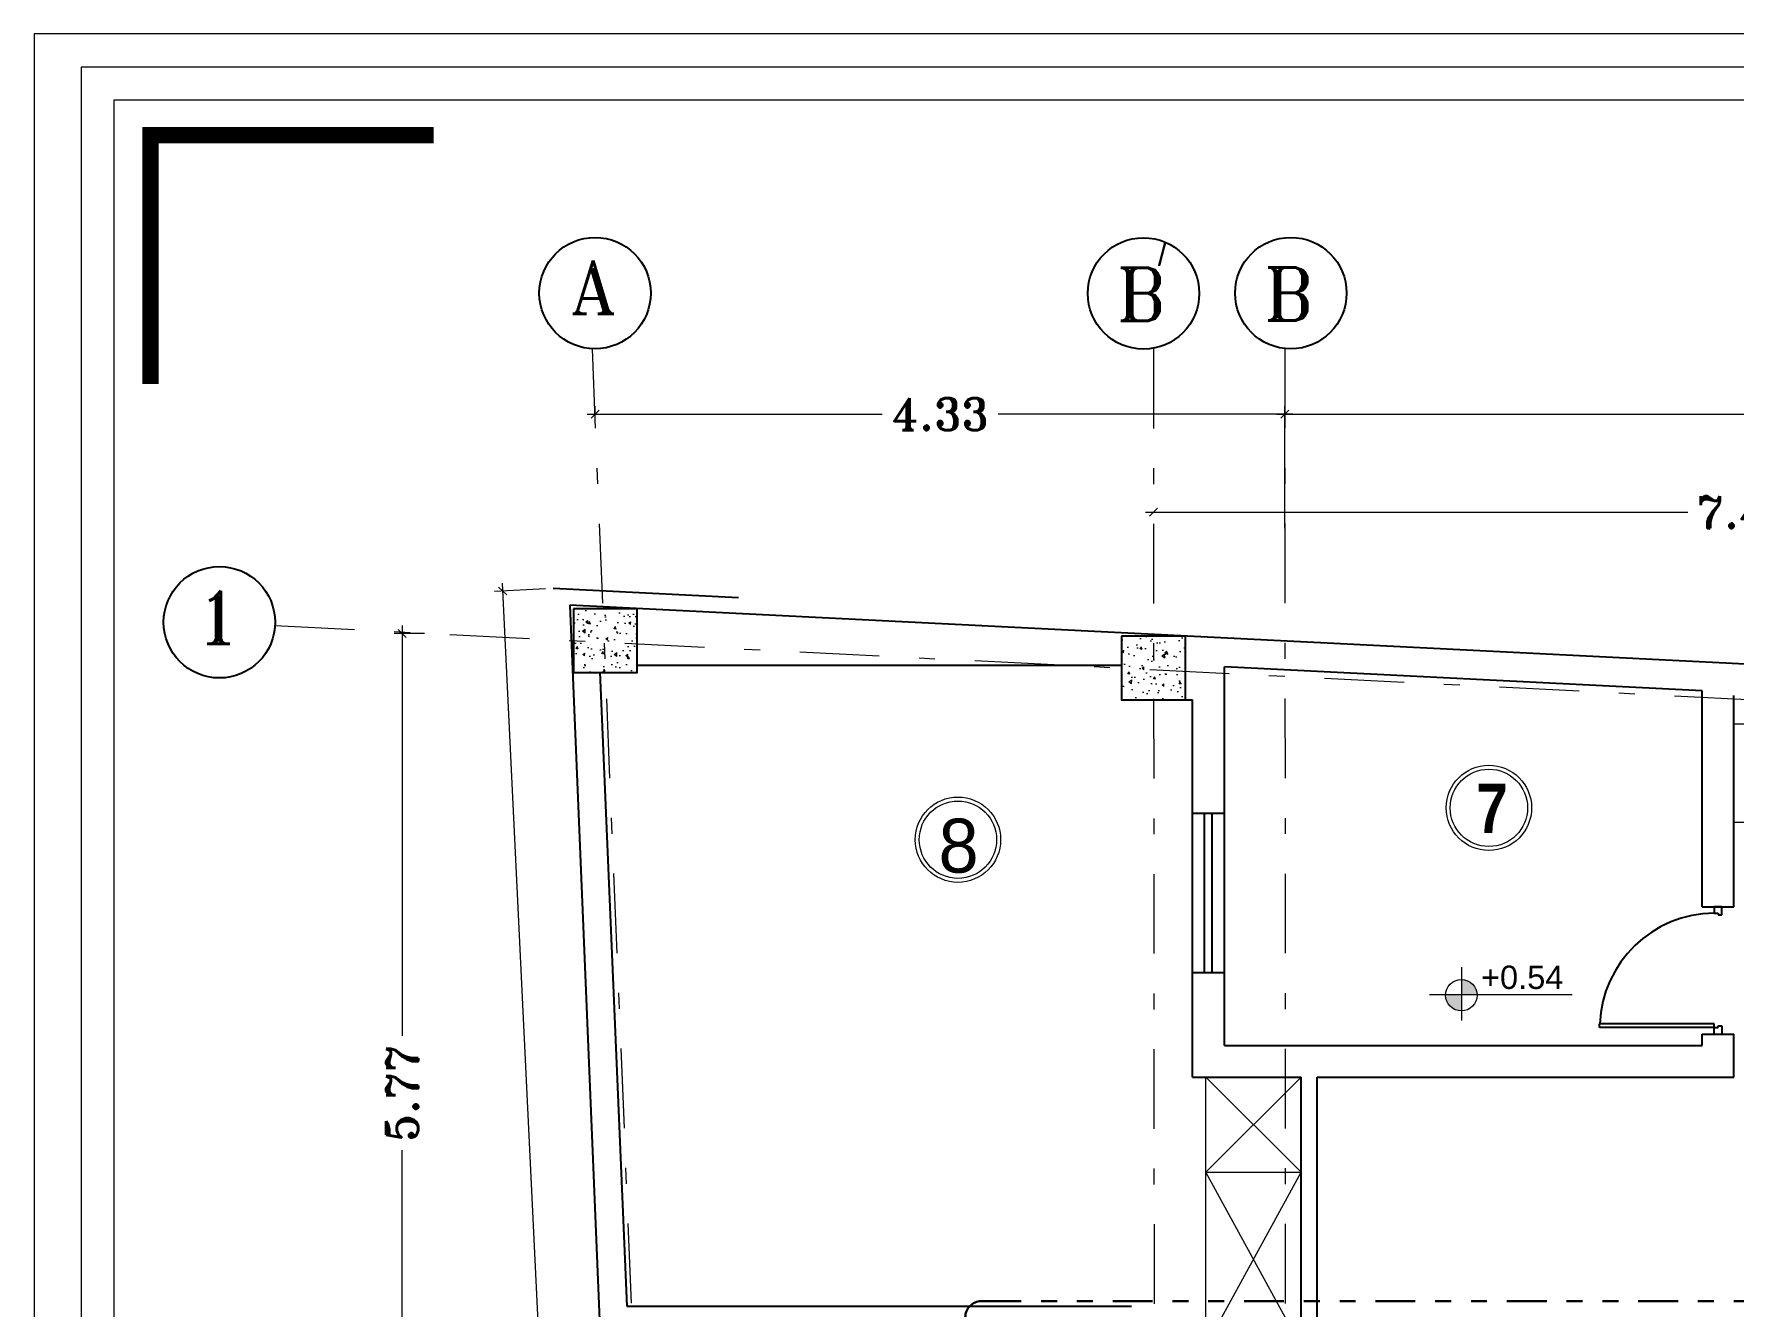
# Model space of a CAD drawing. Header units: inches. Extents: x 0 to 535, y -174 to 989.
# Drawn here: x 380.49 to 391.17, y -38.2 to -30.2 of the extents above; entities that cross this region are included whole.
import ezdxf

# ---------------------------------------------------------------- set-up
doc = ezdxf.new("R2010")
doc.units = ezdxf.units.IN
doc.header["$MEASUREMENT"] = 0
for name, pattern in [('DASHDOT', [1, 0.5, -0.25, 0, -0.25]), ('DASHDOT2', [0.5, 0.25, -0.125, 0, -0.125]), ('DIVIDE2', [0.625, 0.25, -0.125, 0, -0.125, 0, -0.125])]:
    doc.linetypes.add(name, pattern=pattern)
for name, color, linetype, lineweight in [('1', 1, 'Continuous', 9), ('AB', 1, 'DASHDOT2', 30), ('ax', 8, 'Continuous', 5), ('beton sabok', 9, 'Continuous', 5), ('dimension', 21, 'Continuous', 9), ('door', 1, 'Continuous', 5), ('font', 253, 'Continuous', 9), ('kadr02$0$AEOCLG', 4, 'Continuous', 9), ('wall', 51, 'Continuous', 25)]:
    doc.layers.add(name, color=color, linetype=linetype, lineweight=lineweight)
doc.layers.add('nazok kari', color=43, linetype='Continuous')
doc.styles.add('amir text b', font='swisscbo.ttf')
doc.styles.add('FAR-3', font='naskhn.shx', dxfattribs={"height": 0.35})
doc.styles.add('ROMANT', font='romant')
doc.styles.get("Standard").update_dxf_attribs({"font": 'arial.ttf'})
doc.dimstyles.new('STANDARD$0', dxfattribs={"dimtxt": 0.2, "dimasz": 0.05, "dimexe": 0.05, "dimexo": 0.05, "dimgap": 0.05, "dimtad": 0, "dimzin": 0, "dimdsep": 46, "dimtxsty": 'ROMANT', "dimblk": 'OBLIQUE', "dimcen": 0, "dimdle": 0.05, "dimclrd": 256, "dimclre": 256, "dimclrt": 256, "dimadec": 0, "dimazin": 0, "dimtfac": 1, "dimtix": 1, "dimtofl": 0, "dimtmove": 1, "dimatfit": 3, "dimldrblk": 'OBLIQUE', "dimfxl": 1, "dimtolj": 1, "dimtzin": 0, "dimlwd": -1, "dimlwe": -1, "dimarcsym": 1})

# ---------------------------------------------------------------- blocks, each defined once
blk = doc.blocks.new('_Oblique')
at = {"color": 0, "linetype": 'ByBlock', "lineweight": -2}
blk.add_line((-0.5, -0.5), (0.5, 0.5), dxfattribs=at)
blk = doc.blocks.new('*D167')
at = {"layer": 'Defpoints', "color": 0, "transparency": 16777216}
for p in [(32.954, 38.09), (32.763, 32.316), (32.926, 32.316)]:
    blk.add_point(p, dxfattribs=at)
at = {"layer": 'dimension', "transparency": 16777216}
for p, q in [((32.763, 38.14), (32.763, 35.563)), ((32.904, 38.09), (32.713, 38.09)), ((32.763, 32.266), (32.763, 34.844)), ((32.876, 32.316), (32.713, 32.316))]:
    blk.add_line(p, q, dxfattribs=at)
at = {"layer": 'dimension', "transparency": 16777216, "xscale": 0.05, "yscale": 0.05, "zscale": 0.05}
for p, rotation in [((32.763, 38.09), 90), ((32.763, 32.316), 270)]:
    blk.add_blockref('_Oblique', p, dxfattribs=dict(at, rotation=rotation))
at = {"layer": 'dimension', "transparency": 16777216, "insert": (32.763, 35.203), "char_height": 0.2, "attachment_point": 5, "rotation": 90, "style": 'ROMANT'}
blk.add_mtext('\\A1;5.77', dxfattribs=at)
blk = doc.blocks.new('*D170')
at = {"layer": 'Defpoints', "color": 0, "transparency": 16777216}
for p in [(33.975, 39.392), (38.306, 39.468), (38.306, 39.468)]:
    blk.add_point(p, dxfattribs=at)
at = {"layer": 'dimension', "transparency": 16777216}
for p, q in [((33.975, 39.442), (33.975, 39.518)), ((33.925, 39.468), (35.777, 39.468)), ((38.356, 39.468), (36.505, 39.468))]:
    blk.add_line(p, q, dxfattribs=at)
at = {"layer": 'dimension', "transparency": 16777216, "xscale": 0.05, "yscale": 0.05, "zscale": 0.05, "rotation": 180}
blk.add_blockref('_Oblique', (33.975, 39.468), dxfattribs=at)
at = {"layer": 'dimension', "transparency": 16777216, "xscale": 0.05, "yscale": 0.05, "zscale": 0.05}
blk.add_blockref('_Oblique', (38.306, 39.468), dxfattribs=at)
at = {"layer": 'dimension', "transparency": 16777216, "insert": (36.141, 39.468), "char_height": 0.2, "attachment_point": 5, "style": 'ROMANT'}
blk.add_mtext('\\A1;4.33', dxfattribs=at)
blk = doc.blocks.new('*D171')
at = {"layer": 'Defpoints', "color": 0, "transparency": 16777216}
for p in [(44.912, 39.597), (44.912, 39.469), (38.306, 38.703)]:
    blk.add_point(p, dxfattribs=at)
at = {"layer": 'dimension', "transparency": 16777216}
for p, q in [((38.306, 38.753), (38.306, 39.519)), ((44.912, 39.547), (44.912, 39.419)), ((38.256, 39.469), (41.259, 39.469)), ((44.962, 39.469), (41.959, 39.469))]:
    blk.add_line(p, q, dxfattribs=at)
at = {"layer": 'dimension', "transparency": 16777216, "xscale": 0.05, "yscale": 0.05, "zscale": 0.05, "rotation": 180}
blk.add_blockref('_Oblique', (38.306, 39.469), dxfattribs=at)
at = {"layer": 'dimension', "transparency": 16777216, "xscale": 0.05, "yscale": 0.05, "zscale": 0.05}
blk.add_blockref('_Oblique', (44.912, 39.469), dxfattribs=at)
at = {"layer": 'dimension', "transparency": 16777216, "insert": (41.609, 39.469), "char_height": 0.2, "attachment_point": 5, "style": 'ROMANT'}
blk.add_mtext('\\A1;6.61', dxfattribs=at)
blk = doc.blocks.new('*D172')
at = {"layer": 'Defpoints', "color": 0, "transparency": 16777216}
for p in [(37.481, 38.853), (44.912, 38.853), (44.912, 38.853)]:
    blk.add_point(p, dxfattribs=at)
at = {"layer": 'dimension', "transparency": 16777216}
for p, q in [((37.431, 38.853), (40.837, 38.853)), ((44.962, 38.853), (41.556, 38.853))]:
    blk.add_line(p, q, dxfattribs=at)
at = {"layer": 'dimension', "transparency": 16777216, "xscale": 0.05, "yscale": 0.05, "zscale": 0.05, "rotation": 180}
blk.add_blockref('_Oblique', (37.481, 38.853), dxfattribs=at)
at = {"layer": 'dimension', "transparency": 16777216, "xscale": 0.05, "yscale": 0.05, "zscale": 0.05}
blk.add_blockref('_Oblique', (44.912, 38.853), dxfattribs=at)
at = {"layer": 'dimension', "transparency": 16777216, "insert": (41.196, 38.853), "char_height": 0.2, "attachment_point": 5, "style": 'ROMANT'}
blk.add_mtext('\\A1;7.43', dxfattribs=at)
blk = doc.blocks.new('beton')
at = {"layer": 'beton sabok'}
h = blk.add_hatch(dxfattribs=at)
h.set_pattern_fill('AR-CONC', color=256, scale=0.022857, angle=45)
h.set_pattern_definition([(95, (46.01481, 18.04323), (0.126069028, 0.105784475), [0.017142857, -0.18857143]), (40, (46.01481, 18.04323), (-0.14399821, 0.099147006), [0.013714286, -0.150857143]), (145.451444, (46.02532, 18.05205), (-0.01792918, 0.20493148), [0.014569187, -0.160261054]), (91.1842, (45.98248, 18.07555), (0.1992442, 0.14574029), [0.02571429, -0.28285714]), (141.635635, (45.9991, 18.0877), (-0.00637716, 0.30850552), [0.02185379, -0.24039172]), (36.184164, (45.98248, 18.07555), (-0.00637716, 0.30850552), [0.02057143, -0.22628571]), (66, (46.00673, 18.08364), (0.161547788, 0.03140171), [0.017142857, -0.18857143]), (11, (46.00673, 18.08364), (-0.07787625, 0.156527642), [0.013714286, -0.150857143]), (116.451445, (46.02019, 18.08625), (0.083671537, 0.18792935), [0.014569186, -0.160261054]), (82.5, (46.01481, 18.04323), (-0.0518384424, 0.055769101), [0, -0.149028571, 0, -0.153142857, 0, -0.151428571]), (52.5, (46.01481, 18.04323), (-0.021228101, 0.106265017), [0, -0.087314286, 0, -0.1456, 0, -0.057714286]), (12.5, (45.97877, 18.00719), (0.0899241525, 0.082633317), [0, -0.057142857, 0, -0.178285714, 0, -0.236571429]), (2.5, (45.9626, 17.99103), (0.07807771, 0.110436527), [0, -0.074285714, 0, -0.1184, 0, -0.168])])
h.paths.add_polyline_path([(326.844, 567.847), (327.244, 567.847), (327.244, 568.247), (326.844, 568.247)])
at = {"layer": 'wall'}
blk.add_lwpolyline([(327.244, 568.247), (327.244, 567.847), (326.844, 567.847), (326.844, 568.247)], close=True, dxfattribs=at)
blk = doc.blocks.new('*D258')
at = {"layer": 'Defpoints', "color": 0, "lineweight": 30, "transparency": 16777216}
for p in [(383.432, -33.703), (383.751, -33.688), (384.473, -48.673)]:
    blk.add_point(p, dxfattribs=at)
at = {"layer": 'dimension', "transparency": 16777216}
for p, q in [((383.701, -33.691), (383.382, -33.706)), ((383.43, -33.654), (383.772, -40.751)), ((384.157, -48.738), (383.815, -41.641)), ((384.423, -48.675), (384.104, -48.691))]:
    blk.add_line(p, q, dxfattribs=at)
at = {"layer": 'dimension', "transparency": 16777216, "xscale": 0.05, "yscale": 0.05, "zscale": 0.05}
for p, rotation in [((383.432, -33.703), 92.75835310860275), ((384.154, -48.688), 272.7583531086028)]:
    blk.add_blockref('_Oblique', p, dxfattribs=dict(at, rotation=rotation))
at = {"layer": 'dimension', "transparency": 16777216, "insert": (383.793, -41.196), "char_height": 0.2, "attachment_point": 5, "rotation": 272.7584, "style": 'ROMANT'}
blk.add_mtext('\\A1;15.00', dxfattribs=at)
blk = doc.blocks.new('fgh')
at = {"layer": 'ax', "color": 67, "linetype": 'DASHDOT', "true_color": 0x727430}
for p, q in [((33.955, 39.879), (34.66, 22.701)), ((37.48, 39.879), (37.486, 31.832)), ((38.306, 39.881), (38.311, 21.997)), ((31.964, 38.14), (44.712, 37.501))]:
    blk.add_line(p, q, dxfattribs=at)
at = {"layer": 'dimension', "lineweight": -3}
for centre in [(33.974, 40.229), (37.418, 40.227), (38.343, 40.229), (31.615, 38.161)]:
    blk.add_circle(centre, 0.35, dxfattribs=at)
at = {"xscale": -1}
for p in [(361.082, -530.002), (364.525, -530.173)]:
    blk.add_blockref('beton', p, dxfattribs=at)
at = {"layer": 'dimension'}
blk.add_text('/', height=0.139, dxfattribs=at).set_placement((37.508, 40.401))
at = {"layer": 'dimension', "lineweight": -3, "style": 'ROMANT'}
for s, p in [('A', (33.82, 40.099)), ('B', (37.247, 40.054)), ('B', (38.173, 40.056)), ('1', (31.466, 38.025))]:
    blk.add_text(s, height=0.334, dxfattribs=at).set_placement(p)
at = {"layer": 'dimension'}
for base, p1, p2, picture, middle in [((38.306, 39.468), (33.975, 39.392), (38.306, 39.468), '*D170', (36.141, 39.468)), ((44.912, 39.469), (38.306, 38.703), (44.912, 39.597), '*D171', (41.609, 39.469)), ((44.912, 38.853), (37.481, 38.853), (44.912, 38.853), '*D172', (41.196, 38.853))]:
    dim = blk.add_linear_dim(base=base, p1=p1, p2=p2, dimstyle='STANDARD$0', dxfattribs=at)
    dim.commit()
    dim.dimension.update_dxf_attribs({"geometry": picture, "text_midpoint": middle})
dim = blk.add_linear_dim(base=(32.763, 32.316), p1=(32.954, 38.09), p2=(32.926, 32.316), angle=90, dimstyle='STANDARD$0', dxfattribs=at)
dim.commit()
dim.dimension.update_dxf_attribs({"geometry": '*D167', "text_midpoint": (32.763, 35.203)})

msp = doc.modelspace()

# ---------------------------------------------------------------- hatches: boundary and pattern name
at = {"layer": 'font'}
h = msp.add_hatch(color=256, dxfattribs=at)
h.dxf.hatch_style = 1
h.paths.add_polyline_path([(389.551, -36.241, 0.413571), (389.451, -36.145), (389.451, -36.241)])
h.paths.add_polyline_path([(389.451, -36.342), (389.451, -36.241), (389.354, -36.241, 0.004741), (389.354, -36.243, 0.409311)])

# ---------------------------------------------------------------- linework, layer by layer
for p, q in [((387.765, -36.102), (387.765, -35.102)), ((387.841, -36.102), (387.841, -35.102)), ((387.889, -36.102), (387.889, -35.102)), ((387.965, -36.102), (387.965, -35.102)), ((391.041, -35.687), (391.041, -35.727)), ((391.089, -35.687), (391.041, -35.687)), ((391.041, -35.727), (391.065, -35.727)), ((391.065, -35.727), (391.065, -35.739)), ((391.065, -35.739), (391.089, -35.739)), ((391.089, -35.739), (391.089, -35.687)), ((390.321, -36.447), (390.321, -36.423)), ((391.041, -36.423), (390.321, -36.423)), ((391.041, -36.447), (390.321, -36.447)), ((391.041, -36.487), (391.041, -36.423)), ((391.041, -36.447), (391.065, -36.447)), ((391.041, -36.487), (391.089, -36.487)), ((391.065, -36.447), (391.065, -36.435)), ((391.065, -36.435), (391.089, -36.435)), ((391.089, -36.435), (391.089, -36.487))]:
    msp.add_line(p, q)
msp.add_arc((391.049, -36.455), 0.728, 90.5915, 177.4664)
at = {"layer": '1'}
for points in [[(388.523, -59.59), (401.231, -59.59), (401.231, -30.413), (380.787, -30.413), (380.787, -59.59), (388.523, -59.59)], [(401.025, -57.879), (401.025, -30.619), (380.992, -30.619), (380.992, -57.879)]]:
    msp.add_lwpolyline(points, dxfattribs=at)
at = {"layer": 'AB', "color": 1, "linetype": 'DIVIDE2', "lineweight": 30}
msp.add_line((386.439, -38.165), (393.845, -38.165), dxfattribs=at)
msp.add_arc((386.441, -38.268), 0.103, 91.4011, 180.2782, dxfattribs=at)
at = {"layer": 'dimension', "const_width": 0.103}
msp.add_lwpolyline([(382.999, -30.84), (381.222, -30.84), (381.222, -32.403)], dxfattribs=at)
at = {"layer": 'dimension'}
msp.add_point((387.848, -37.354), dxfattribs=at)
at = {"layer": 'door'}
for p, q in [((394.751, -34.54), (391.165, -34.54)), ((394.351, -35.159), (391.165, -35.159)), ((387.848, -39.545), (387.848, -36.759)), ((388.448, -37.354), (387.848, -36.759)), ((387.848, -37.354), (388.448, -36.759)), ((387.848, -37.354), (388.448, -37.354)), ((388.448, -38.45), (387.848, -37.354)), ((387.848, -38.45), (388.448, -37.354))]:
    msp.add_line(p, q, dxfattribs=at)
at = {"layer": 'font'}
for p, q in [((389.453, -36.068), (389.453, -36.402)), ((390.148, -36.241), (389.254, -36.241))]:
    msp.add_line(p, q, dxfattribs=at)
for centre, radius in [((389.626, -35.066), 0.268), ((389.626, -35.066), 0.243), ((386.292, -35.266), 0.268), ((386.292, -35.266), 0.243), ((389.453, -36.243), 0.0988)]:
    msp.add_circle(centre, radius, dxfattribs=at)
at = {"layer": 'kadr02$0$AEOCLG'}
msp.add_lwpolyline([(401.49, -30.204), (380.49, -30.204), (380.49, -59.904), (401.49, -59.904)], close=True, dxfattribs=at)
at = {"layer": 'nazok kari'}
msp.add_line((384.913, -33.746), (383.751, -33.688), dxfattribs=at)
at = {"layer": 'wall'}
for p, q in [((383.855, -33.793), (384.57, -51.112)), ((395.151, -34.359), (383.855, -33.793)), ((384.044, -34.214), (384.213, -38.196)), ((387.32, -34.171), (384.277, -34.171)), ((390.965, -34.331), (387.965, -34.181)), ((387.965, -35.102), (387.965, -34.181)), ((390.965, -35.687), (390.965, -34.331)), ((391.165, -35.687), (391.165, -34.36)), ((387.32, -34.387), (387.765, -34.387)), ((387.765, -35.102), (387.765, -34.387)), ((387.965, -35.102), (387.765, -35.102)), ((390.965, -35.687), (391.165, -35.687)), ((387.765, -36.759), (387.765, -36.102)), ((387.965, -36.102), (387.765, -36.102)), ((387.965, -36.559), (387.965, -36.102)), ((390.965, -36.559), (390.965, -36.487)), ((390.965, -36.487), (391.165, -36.487)), ((391.165, -36.759), (391.165, -36.487)), ((387.965, -36.559), (390.965, -36.559)), ((387.765, -36.759), (388.448, -36.759)), ((388.448, -39.545), (388.448, -36.759)), ((388.548, -36.759), (388.818, -36.759)), ((388.548, -39.545), (388.548, -36.759)), ((388.818, -36.759), (391.165, -36.759)), ((384.213, -38.196), (387.382, -38.196))]:
    msp.add_line(p, q, dxfattribs=at)

# ---------------------------------------------------------------- block references
at = {"layer": 'door', "color": 7}
msp.add_blockref('fgh', (350.039, -72.061), dxfattribs=at)

# ---------------------------------------------------------------- texts
at = {"color": 7, "ltscale": 10, "style": 'FAR-3', "text_generation_flag": 2}
msp.add_text('8', height=0.339, dxfattribs=at).set_placement((386.422, -35.473))
at = {"layer": 'font'}
msp.add_text('+0.54', height=0.1466, dxfattribs=at).set_placement((389.576, -36.204))
at = {"layer": 'font', "insert": (389.547, -34.914), "char_height": 0.309, "attachment_point": 1, "style": 'amir text b'}
msp.add_mtext_dynamic_manual_height_columns('7', width=0.24694, gutter_width=1.031, heights=[0], dxfattribs=at)

# ---------------------------------------------------------------- dimensions: what is measured, and where the dimension line sits
at = {"layer": 'dimension'}
dim = msp.add_aligned_dim(p1=(384.473, -48.673), p2=(383.751, -33.688), distance=0.319, dimstyle='STANDARD$0', dxfattribs=at)
dim.commit()
dim.dimension.update_dxf_attribs({"geometry": '*D258', "text_midpoint": (383.793, -41.196)})

doc.saveas('drawing.dxf')
